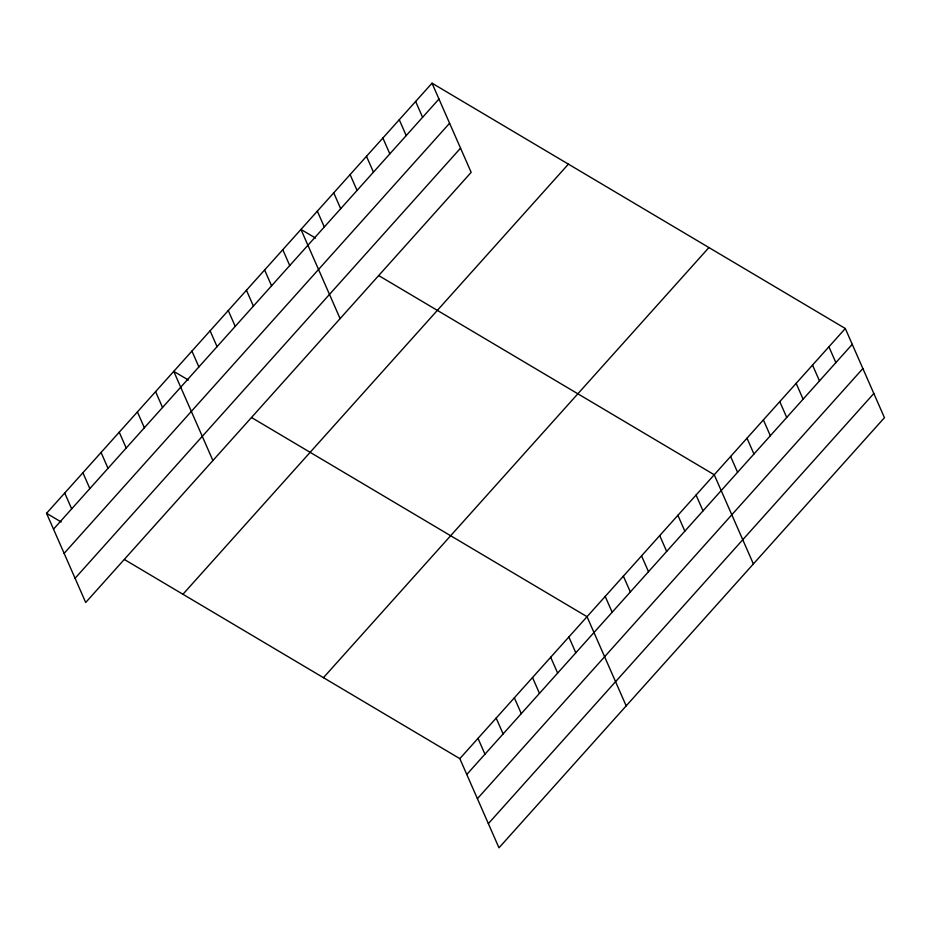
<?xml version="1.0" encoding="UTF-8"?>
<svg xmlns="http://www.w3.org/2000/svg" width="931" height="931" viewBox="0 0 931 931"><rect width="100%" height="100%" fill="white"/><g stroke="black" fill="none" stroke-linecap="round" stroke-linejoin="round"><path stroke-width="1.4" d="M432.019 83.185L471.167 172.363L85.699 602.497L46.55 513.307L432.019 83.185L845.301 328.503L884.45 417.693L498.981 847.815L459.833 758.637L124.486 559.566M53.509 529.145L438.978 99.023M64.134 553.351L449.603 123.229M75.074 578.291L460.542 148.169M182.93 594.269L568.399 164.135M323.441 677.675L708.922 247.553M459.833 758.637L845.301 328.503M466.78 774.476L852.249 344.342M477.405 798.682L862.874 368.548M488.356 823.621L873.825 393.487M315.574 238.092L300.957 229.422L340.106 318.611M378.894 275.681L714.24 474.752L753.388 563.942M188.365 380.034L173.76 371.364L212.908 460.554M251.684 417.623L587.03 616.694L626.179 705.873M46.55 513.307L61.167 521.977M828.916 346.786L835.875 362.625M812.53 365.068L819.489 380.907M796.156 383.351L803.104 399.19M779.771 401.633L786.718 417.472M763.385 419.904L770.344 435.755M746.999 438.187L753.959 454.025M730.626 456.469L737.573 472.308M696.062 495.024L703.021 510.863M677.896 515.309L684.844 531.147M659.718 535.581L666.677 551.42M641.552 555.854L648.5 571.704M415.633 101.456L422.593 117.306M623.374 576.138L630.334 591.976M399.259 119.738L406.207 135.577M605.208 596.41L612.156 612.249M382.874 138.021L389.833 153.859M366.488 156.303L373.447 172.142M568.864 636.967L575.812 652.806M350.114 174.586L357.062 190.424M550.687 657.251L557.646 673.09M333.729 192.857L340.676 208.707M532.52 677.524L539.468 693.362M317.343 211.139L324.302 226.989M514.343 697.796L521.302 713.646M496.176 718.08L503.124 733.919M282.791 249.706L289.739 265.544M477.999 738.353L484.958 754.191M264.613 269.978L271.573 285.817M246.447 290.251L253.395 306.101M228.27 310.535L235.229 326.374M210.103 330.808L217.051 346.646M191.926 351.092L198.885 366.93M155.582 391.637L162.541 407.487M137.416 411.921L144.363 427.76M119.238 432.193L126.197 448.032M101.072 452.478L108.019 468.316M82.894 472.75L89.853 488.589M64.728 493.034L71.675 508.873"/></g></svg>
